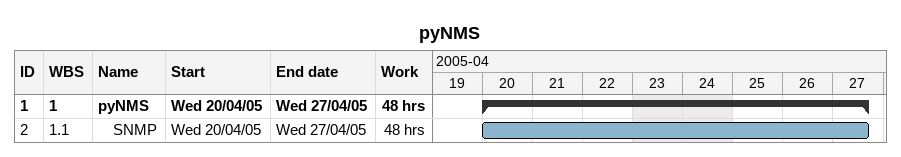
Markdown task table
pyNMS

| ID | WBS | Task | Start | Finish | Work (h) |
|---|---|---|---|---|---|
| 1 | 1 | **pyNMS** | 2005-04-20 | 2005-04-27 | 48 |
| 2 | 1.1 | SNMP | 2005-04-20 | 2005-04-27 | 48 |
